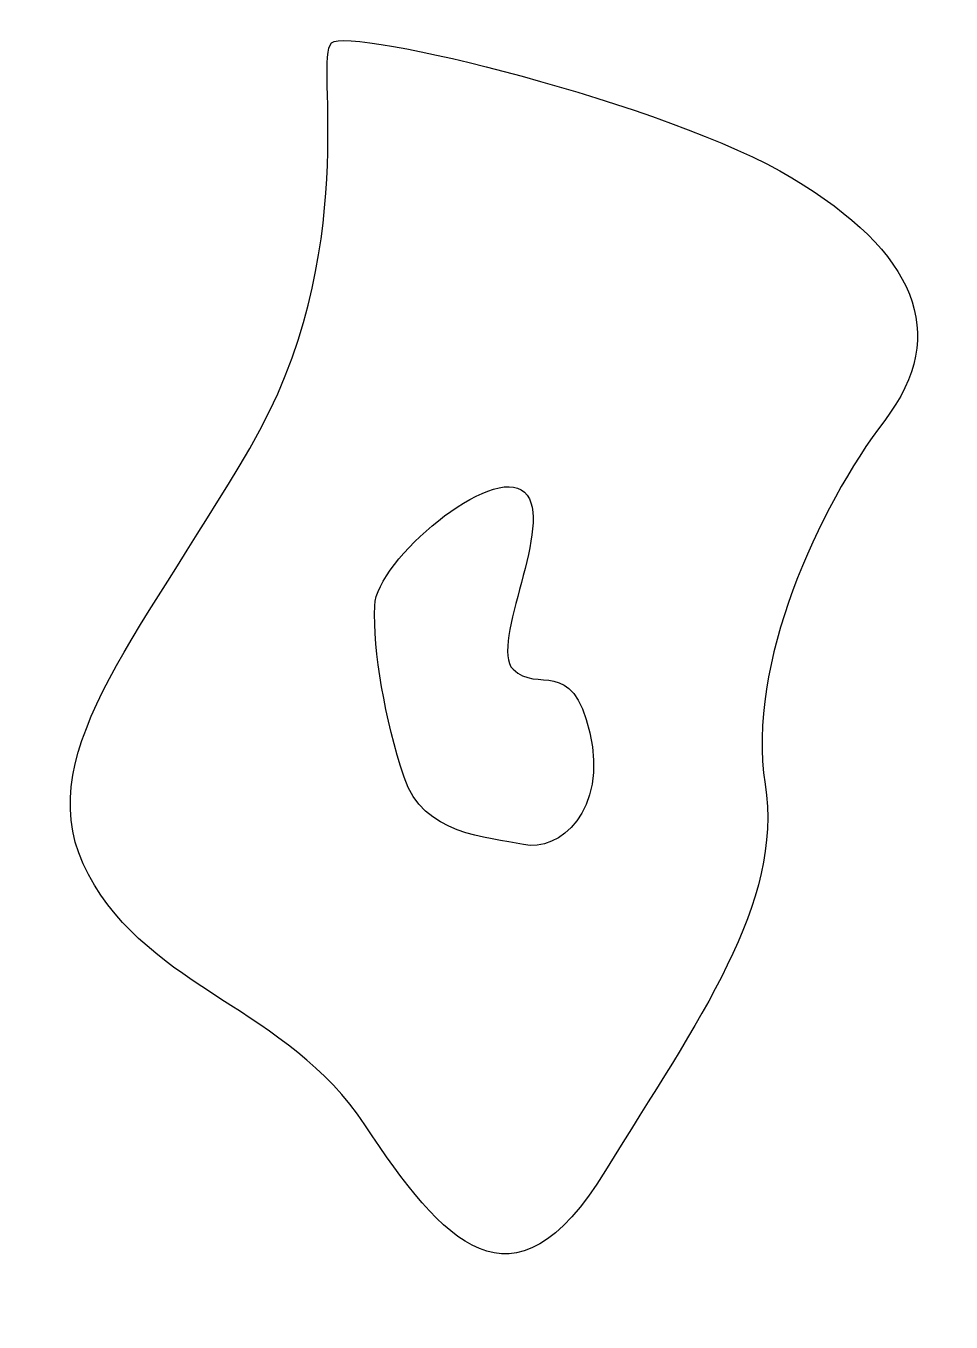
# Model space of a CAD drawing. Extents: x 97.6 to 113.5, y 137 to 159.3.
import ezdxf

# ---------------------------------------------------------------- set-up
doc = ezdxf.new("R2010")
doc.units = 0
doc.layers.add('LAYER_1', color=160, linetype='Continuous')

msp = doc.modelspace()

# ---------------------------------------------------------------- linework, layer by layer
at = {"layer": 'LAYER_1', "color": 7}
for points, knots in [([(102.844, 159.034), (102.542, 158.74), (103.397, 155.413), (101.438, 152.055), (99.478, 148.697), (97.586, 146.709), (98.661, 144.719), (99.736, 142.729), (102.084, 142.433), (103.42, 140.41), (104.756, 138.388), (105.962, 137.017), (107.561, 139.625), (109.161, 142.234), (110.63, 144.222), (110.305, 146.277), (109.98, 148.332), (111.221, 151.038), (112.364, 152.538), (113.506, 154.037), (112.887, 155.44), (110.768, 156.713), (108.649, 157.987), (103.146, 159.327), (102.844, 159.034)], [0, 0, 0, 0, 1, 1, 1, 2, 2, 2, 3, 3, 3, 4, 4, 4, 5, 5, 5, 6, 6, 6, 7, 7, 7, 8, 8, 8, 8]), ([(106.166, 151.302), (105.62, 151.808), (103.617, 150.135), (103.588, 149.347), (103.56, 148.559), (103.766, 147.39), (104.092, 146.395), (104.418, 145.4), (105.526, 145.367), (106.146, 145.236), (106.766, 145.105), (107.598, 145.822), (107.289, 147.159), (106.98, 148.497), (106.392, 147.829), (105.968, 148.253), (105.545, 148.677), (106.712, 150.797), (106.166, 151.302)], [0, 0, 0, 0, 1, 1, 1, 2, 2, 2, 3, 3, 3, 4, 4, 4, 5, 5, 5, 6, 6, 6, 6])]:
    msp.add_open_spline(points, degree=3, knots=knots, dxfattribs=at)

doc.saveas('drawing.dxf')
